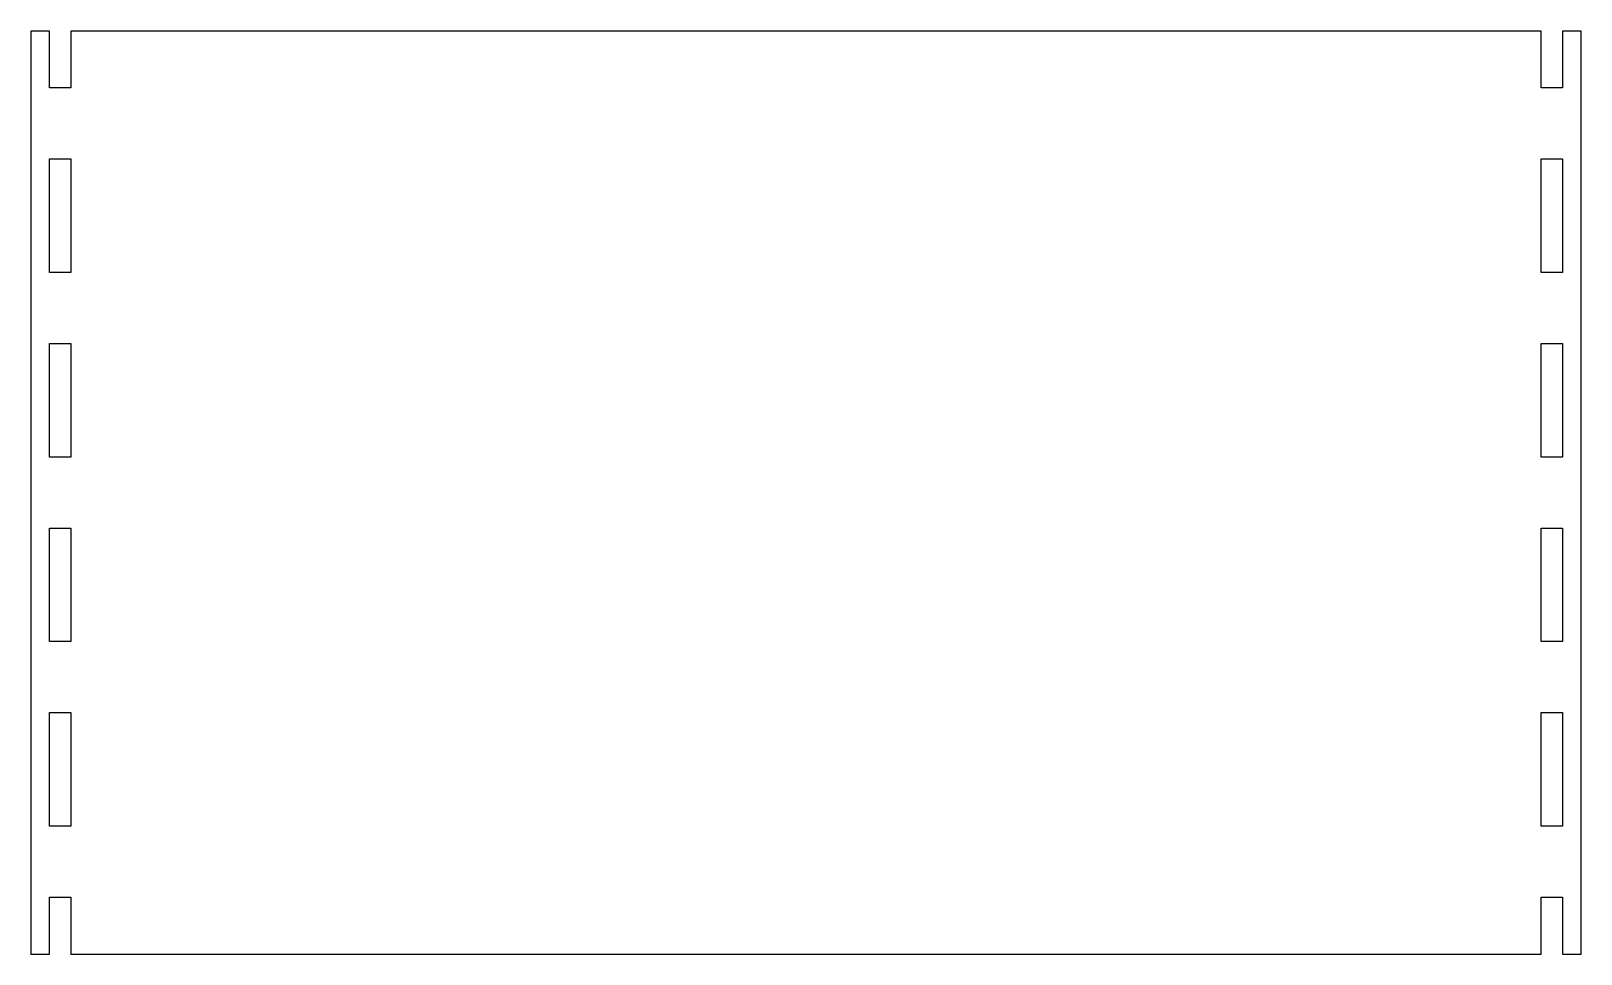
# Model space of a CAD drawing. Header units: inches. Extents: x -5.2 to 5.2, y -5.2 to 1.
import ezdxf

# ---------------------------------------------------------------- set-up
doc = ezdxf.new("R2010")
doc.units = ezdxf.units.IN
doc.layers.get('0').update_dxf_attribs({"linetype": 'CONTINUOUS'})

msp = doc.modelspace()

# ---------------------------------------------------------------- linework, layer by layer
for points in [[(-5.25, -5.24), (-5.125, -5.24), (-5.125, -4.855), (-4.98, -4.855), (-4.98, -5.24), (4.98, -5.24), (4.98, -4.855), (5.125, -4.855), (5.125, -5.24), (5.25, -5.24), (5.25, 1.011), (5.125, 1.011), (5.125, 0.626), (4.98, 0.626), (4.98, 1.011), (-4.98, 1.011), (-4.98, 0.626), (-5.125, 0.626), (-5.125, 1.011), (-5.25, 1.011)], [(-5.125, 0.145), (-4.98, 0.145), (-4.98, -0.624), (-5.125, -0.624)], [(4.98, 0.145), (5.125, 0.145), (5.125, -0.624), (4.98, -0.624)], [(-5.125, -1.105), (-4.98, -1.105), (-4.98, -1.874), (-5.125, -1.874)], [(4.98, -1.105), (5.125, -1.105), (5.125, -1.874), (4.98, -1.874)], [(-5.125, -2.355), (-4.98, -2.355), (-4.98, -3.124), (-5.125, -3.124)], [(4.98, -2.355), (5.125, -2.355), (5.125, -3.124), (4.98, -3.124)], [(-5.125, -3.605), (-4.98, -3.605), (-4.98, -4.374), (-5.125, -4.374)], [(4.98, -3.605), (5.125, -3.605), (5.125, -4.374), (4.98, -4.374)]]:
    msp.add_lwpolyline(points, close=True)

doc.saveas('drawing.dxf')
